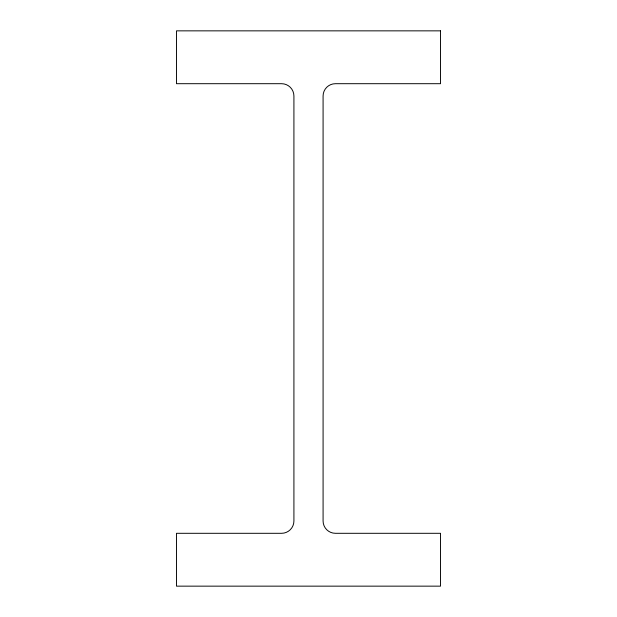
<?xml version="1.0" encoding="UTF-8"?>
<svg xmlns="http://www.w3.org/2000/svg" width="617" height="617" viewBox="0 0 617 617"><rect width="100%" height="100%" fill="white"/><g stroke="black" fill="none" stroke-linecap="round" stroke-linejoin="round"><path stroke-width="0.93" d="M440.523 30.85L176.477 30.85L176.477 83.696L281.583 83.696A12.332 12.332 0 0 1 293.916 96.028L293.916 520.972A12.332 12.332 0 0 1 281.583 533.304L176.477 533.304L176.477 586.15L440.523 586.15L440.523 533.304L335.417 533.304A12.332 12.332 0 0 1 323.084 520.972L323.084 96.028A12.332 12.332 0 0 1 335.417 83.696L440.523 83.696L440.523 30.85"/></g></svg>
